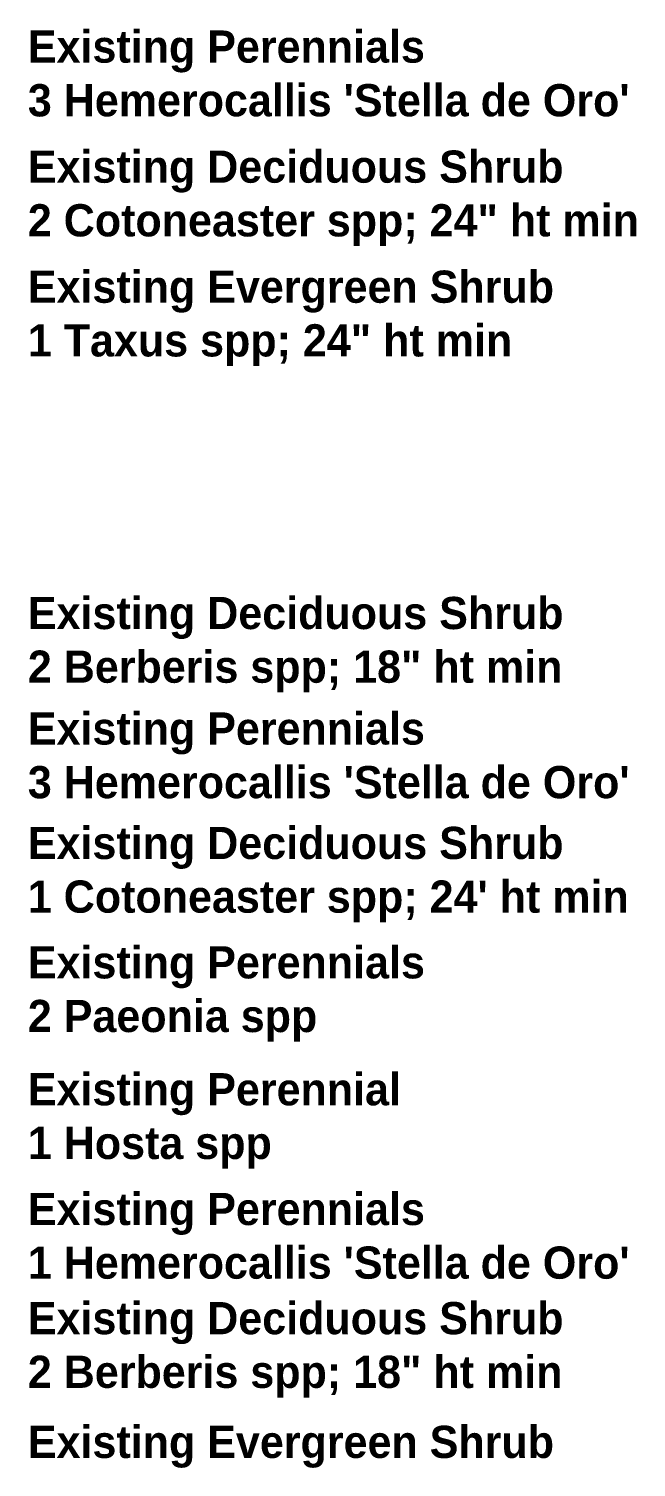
# Model space of a CAD drawing. Header units: feet. Extents: x 2366571 to 2367131, y 711991 to 712371.
# Drawn here: x 2367054.7 to 2367107.8, y 712056.7 to 712182.4 of the extents above; entities that cross this region are included whole.
import ezdxf

# ---------------------------------------------------------------- set-up
doc = ezdxf.new("R2010")
doc.units = ezdxf.units.FT
doc.header["$MEASUREMENT"] = 0
doc.layers.add('G-ANNO-TEXT', color=231, linetype='Continuous', lineweight=9)
doc.styles.add('Century Gothic_B', font='GOTHICB.TTF', dxfattribs={"height": 33.75})

msp = doc.modelspace()

# ---------------------------------------------------------------- texts
at = {"layer": 'G-ANNO-TEXT', "color": 1, "lineweight": 5, "char_height": 2.8125, "width": 83.4197, "attachment_point": 1, "style": 'Century Gothic_B'}
for s, insert in [("Existing Perennials\\P3 Hemerocallis 'Stella de Oro'", (2367054.6, 712182.26)), ('Existing Deciduous Shrub\\P2 Cotoneaster spp; 24" ht min', (2367054.6, 712171.77)), ('Existing Evergreen Shrub\\P1 Taxus spp; 24" ht min ', (2367054.6, 712161.28)), ('Existing Deciduous Shrub\\P2 Berberis spp; 18" ht min', (2367054.6, 712132.77)), ("Existing Perennials\\P3 Hemerocallis 'Stella de Oro' ", (2367054.6, 712122.68)), ("Existing Deciduous Shrub\\P1 Cotoneaster spp; 24' ht min", (2367054.6, 712112.68)), ('Existing Perennials\\P2 Paeonia spp ', (2367054.6, 712102.25)), ('Existing Perennial\\P1 Hosta spp ', (2367054.6, 712091.16)), ("Existing Perennials\\P1 Hemerocallis 'Stella de Oro' ", (2367054.6, 712080.7)), ('Existing Deciduous Shrub\\P2 Berberis spp; 18" ht min', (2367054.6, 712071.16)), ('Existing Evergreen Shrub\\P1 Taxus spp; 24" ht min', (2367054.6, 712060.35))]:
    msp.add_mtext(s, dxfattribs=dict(at, insert=insert))

doc.saveas('drawing.dxf')
